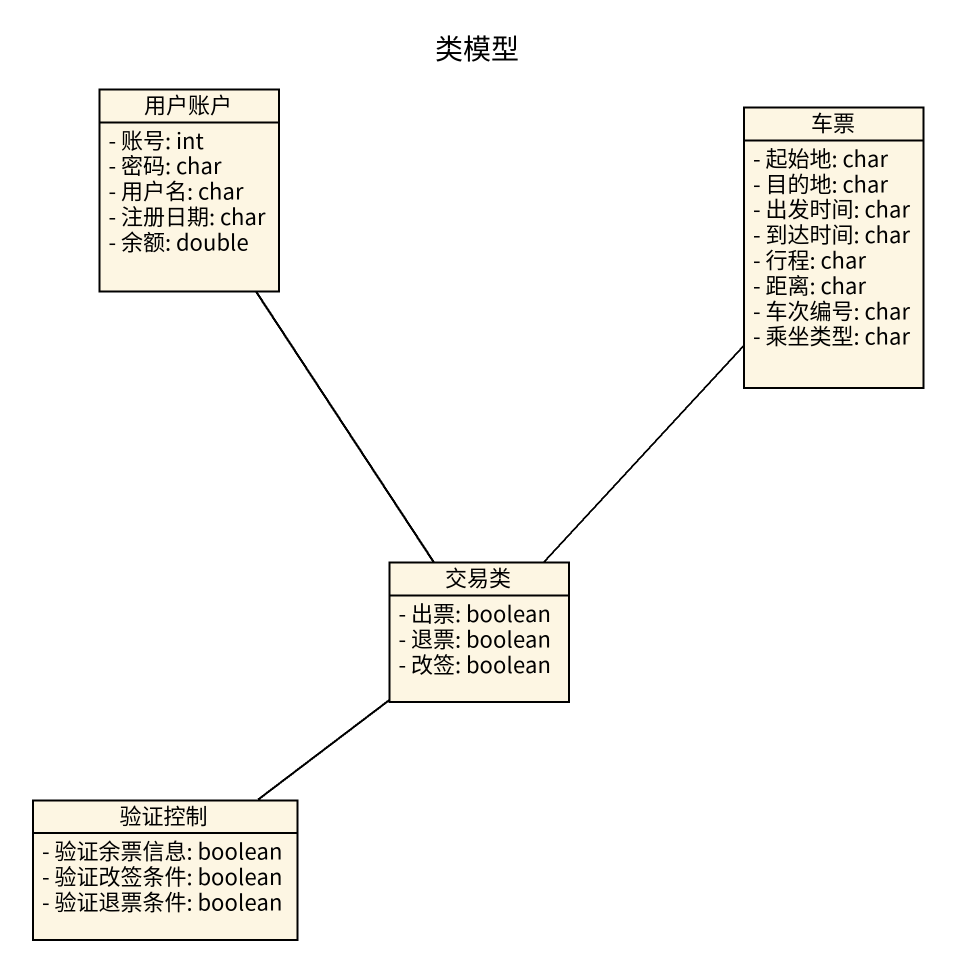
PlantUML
@startuml
title 类模型
hide circle
hide empty members
skinparam classAttributeIconSize 0
class 用户账户 {
  - 账号: int
  - 密码: char
  - 用户名: char
  - 注册日期: char
  - 余额: double
}
class 车票 {
  - 起始地: char
  - 目的地: char
  - 出发时间: char
  - 到达时间: char
  - 行程: char
  - 距离: char
  - 车次编号: char
  - 乘坐类型: char
}
class 交易类 {
  - 出票: boolean
  - 退票: boolean
  - 改签: boolean
}
class 验证控制 {
  - 验证余票信息: boolean
  - 验证改签条件: boolean
  - 验证退票条件: boolean
}
用户账户 -- 交易类
交易类 -up- 车票
交易类 -- 验证控制
@enduml
